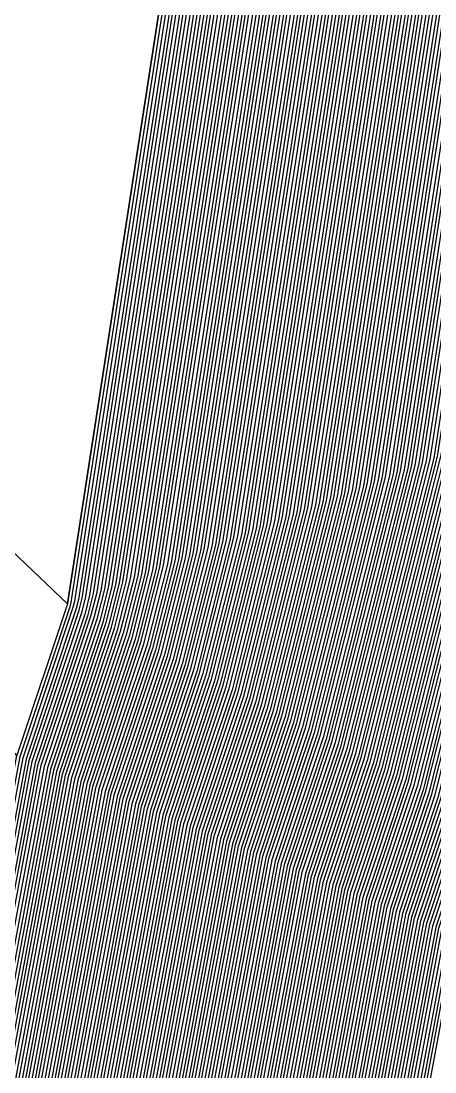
# Model space of a CAD drawing. Extents: x 7084 to 11035, y 13750 to 16729.
# Drawn here: x 7525.9 to 7625, y 15565.7 to 15817.4 of the extents above; entities that cross this region are included whole.
import ezdxf

# ---------------------------------------------------------------- set-up
doc = ezdxf.new("R2010")
doc.units = 0
doc.layers.add('Default', color=7, linetype='Continuous')

msp = doc.modelspace()

# ---------------------------------------------------------------- linework, layer by layer
at = {"layer": 'Default'}
for points in [[(7337.64, 15006.93), (7283.26, 15919.55), (7615.55, 16185.48), (7537.01, 15677.8), (7524.93, 15641.53), (7283.26, 15919.55), (7337.64, 15006.93), (7458.47, 15284.95), (7524.93, 15641.53), (7283.26, 15919.55), (7537.01, 15677.8), (7615.55, 16185.48), (7820.97, 16191.52), (7615.55, 16185.48), (8177.42, 16523.93), (8062.63, 16324.49), (7820.97, 16191.52), (8177.42, 16523.93), (8304.3, 16729.42), (10497.4, 16469.54)], [(7459.33, 15285.34), (7525.66, 15641.24), (7537.72, 15677.43), (7537.9, 15678.15), (7616.29, 16184.85), (7821.31, 16190.89), (7821.76, 16191.31), (8062.96, 16324.02), (8063.15, 16324.18), (8177.72, 16523.24), (8449.07, 16692.15)], [(7086.93, 14511.07), (7087.04, 14513.38), (7338.84, 15005.16), (7339.49, 15006.62), (7459.39, 15282.5), (7460.51, 15283.81), (7461.78, 15285.15), (7461.89, 15286.5), (7527.84, 15640.34), (7539.83, 15676.33), (7540.56, 15679.21), (7618.49, 16182.99), (7822.33, 16188.98), (7824.13, 16190.67), (8063.94, 16322.62), (8064.71, 16323.27), (8178.62, 16521.18), (8448.4, 16689.11)], [(7460.18, 15285.72), (7526.38, 15640.94), (7538.42, 15677.06), (7538.79, 15678.5), (7617.02, 16184.23), (7821.65, 16190.25), (7822.55, 16191.1), (8063.29, 16323.55), (8063.67, 16323.88), (8178.02, 16522.56), (8448.85, 16691.13)], [(8448.62, 16690.12), (8178.32, 16521.87), (8064.19, 16323.57), (8063.61, 16323.08), (7823.34, 16190.89), (7821.99, 16189.62), (7617.76, 16183.61), (7539.67, 15678.86), (7539.12, 15676.69), (7527.11, 15640.64), (7461.04, 15286.11)], [(8447.95, 16687.08), (8179.21, 16519.81), (8065.75, 16322.66), (8064.59, 16321.68), (7825.72, 16190.25), (7823.01, 16187.71), (7619.96, 16181.74), (7542.33, 15679.92), (7541.24, 15675.59), (7529.29, 15639.75), (7463.6, 15287.27)], [(7339.74, 15003.84), (7340.88, 15006.39), (7460.09, 15280.67), (7462.04, 15282.95), (7464.25, 15285.31), (7464.46, 15287.66), (7530.02, 15639.45), (7541.94, 15675.22), (7543.22, 15680.27), (7620.7, 16181.12), (7823.35, 16187.08), (7826.51, 16190.04), (8064.92, 16321.21), (8066.26, 16322.36), (8179.51, 16519.12), (8447.72, 16686.07)], [(7465.31, 15288.05), (7530.75, 15639.15), (7542.64, 15674.86), (7544.1, 15680.62), (7621.44, 16180.49), (7823.69, 16186.44), (7827.3, 16189.83), (8065.25, 16320.74), (8066.78, 16322.05), (8179.81, 16518.43), (8447.5, 16685.05)], [(8446.82, 16682.01), (8180.7, 16516.37), (8068.34, 16321.14), (8066.23, 16319.34), (7829.68, 16189.19), (7824.71, 16184.54), (7623.64, 16178.62), (7546.76, 15681.68), (7544.75, 15673.75), (7532.93, 15638.26), (7467.88, 15289.21), (7467.56, 15285.51), (7464.07, 15281.81), (7461.01, 15278.22), (7342.73, 15006.08), (7340.94, 15002.07), (7092.56, 14516.96), (7092.24, 14510.61), (7447.07, 14185.24), (7449.39, 14181.54), (7733.26, 14104.63), (7744.35, 14112.87)], [(8447.05, 16683.03), (8180.4, 16517.05), (8067.82, 16321.44), (8065.9, 16319.81), (7828.88, 16189.4), (7824.37, 16185.17), (7622.91, 16179.25), (7545.88, 15681.33), (7544.05, 15674.12), (7532.2, 15638.55), (7467.02, 15288.83)], [(8446.37, 16679.99), (8181.3, 16514.99), (8069.38, 16320.53), (8066.88, 16318.41), (7831.26, 16188.77), (7825.39, 16183.27), (7625.11, 16177.38), (7548.53, 15682.39), (7546.16, 15673.02), (7534.38, 15637.66), (7469.58, 15289.99), (7469.21, 15285.62), (7465.09, 15281.24), (7461.47, 15277), (7343.66, 15005.93), (7341.54, 15001.18), (7094.13, 14517.98), (7093.76, 14510.48), (7447.19, 14186.38), (7449.94, 14182.01), (7732.69, 14105.41)], [(8446.15, 16678.97), (8181.6, 16514.3), (8069.9, 16320.23), (8067.21, 16317.94), (7832.05, 16188.55), (7825.73, 16182.63), (7625.85, 16176.75), (7549.42, 15682.74), (7546.87, 15672.65), (7535.11, 15637.36), (7470.44, 15290.38)], [(7732.12, 14106.18), (7450.49, 14182.49), (7447.32, 14187.53), (7095.28, 14510.35), (7095.71, 14519), (7342.14, 15000.3), (7344.59, 15005.78), (7461.93, 15275.77), (7466.11, 15280.67), (7470.86, 15285.72), (7471.29, 15290.77), (7535.84, 15637.06), (7547.57, 15672.28), (7550.31, 15683.09), (7626.58, 16176.13), (7826.07, 16182), (7832.84, 16188.34), (8067.53, 16317.47), (8070.42, 16319.92), (8181.89, 16513.61), (8445.93, 16677.96)], [(7472.15, 15291.15), (7536.56, 15636.77), (7548.27, 15671.91), (7551.19, 15683.45), (7627.32, 16175.51), (7826.41, 16181.36), (7833.63, 16188.13), (8067.86, 16317), (8070.93, 16319.62), (8182.19, 16512.93), (8445.7, 16676.95)], [(7473, 15291.54), (7537.29, 15636.47), (7548.98, 15671.55), (7552.08, 15683.8), (7628.05, 16174.88), (7826.75, 16180.73), (7834.42, 16187.92), (8068.19, 16316.54), (8071.45, 16319.31), (8182.49, 16512.24), (8445.48, 16675.93)], [(8445.03, 16673.91), (8183.09, 16510.86), (8072.49, 16318.7), (8068.84, 16315.6), (7836.01, 16187.49), (7827.43, 16179.46), (7629.52, 16173.64), (7553.85, 15684.51), (7550.39, 15670.81), (7538.74, 15635.87), (7474.71, 15292.32)], [(8445.25, 16674.92), (8182.79, 16511.55), (8071.97, 16319.01), (8068.52, 16316.07), (7835.22, 16187.71), (7827.09, 16180.1), (7628.79, 16174.26), (7552.97, 15684.15)], [(8444.8, 16672.89), (8183.39, 16510.18), (8073.01, 16318.4), (8069.17, 16315.13), (7836.8, 16187.28), (7827.77, 16178.83), (7630.26, 16173.01), (7554.74, 15684.86), (7551.09, 15670.44), (7539.47, 15635.58), (7475.57, 15292.7)], [(8444.58, 16671.88), (8183.68, 16509.49), (8073.53, 16318.1), (8069.5, 16314.66), (7837.59, 16187.07), (7828.11, 16178.19), (7630.99, 16172.39), (7555.62, 15685.21), (7551.79, 15670.08), (7540.2, 15635.28), (7476.42, 15293.09)], [(7477.28, 15293.48), (7540.92, 15634.98), (7552.5, 15669.71), (7556.51, 15685.56), (7631.73, 16171.77), (7828.45, 16177.56), (7838.38, 16186.86), (8069.82, 16314.2), (8074.05, 16317.79), (8183.98, 16508.8), (8444.35, 16670.87)], [(8443.9, 16668.84), (8184.58, 16507.42), (8075.09, 16317.18), (8070.48, 16313.26), (7839.96, 16186.43), (7829.13, 16176.29), (7633.2, 16170.52), (7558.28, 15686.27), (7553.9, 15668.97), (7542.38, 15634.38), (7478.99, 15294.26)], [(7345.43, 14995.44), (7349.68, 15004.93), (7464.47, 15269.05), (7471.71, 15277.54), (7479.95, 15286.29), (7480.7, 15295.03), (7543.83, 15633.79), (7555.31, 15668.24), (7560.06, 15686.98), (7634.67, 16169.27), (7829.81, 16175.02), (7841.55, 16186.01), (8071.13, 16312.33), (8076.12, 16316.57), (8185.17, 16506.05), (8443.45, 16666.81)], [(7479.84, 15294.64), (7543.11, 15634.09), (7554.61, 15668.61), (7559.17, 15686.62), (7633.93, 16169.9), (7829.47, 16175.65), (7840.76, 16186.22), (8070.8, 16312.79), (8075.6, 16316.88), (8184.88, 16506.74), (8443.68, 16667.83)], [(8443.23, 16665.8), (8185.47, 16505.36), (8076.64, 16316.27), (8071.46, 16311.86), (7842.34, 16185.8), (7830.15, 16174.38), (7635.4, 16168.65), (7560.94, 15687.33), (7556.02, 15667.87), (7544.56, 15633.49), (7481.55, 15295.42), (7480.78, 15286.34), (7472.22, 15277.26)], [(8443, 16664.79), (8185.77, 16504.67), (8077.16, 16315.97), (8071.78, 16311.39), (7843.13, 16185.59), (7830.49, 16173.75), (7636.14, 16168.03), (7561.83, 15687.68), (7556.72, 15667.5), (7545.29, 15633.19), (7482.41, 15295.81), (7481.6, 15286.39)], [(8442.78, 16663.77), (8186.07, 16503.98), (8077.68, 16315.66), (8072.11, 16310.92), (7843.92, 16185.37), (7830.83, 16173.11), (7636.88, 16167.41), (7562.71, 15688.04), (7557.42, 15667.13), (7546.01, 15632.89), (7483.26, 15296.19)], [(8442.55, 16662.76), (8186.37, 16503.3), (8078.2, 16315.36), (8072.44, 16310.46), (7844.71, 16185.16), (7831.17, 16172.48), (7637.61, 16166.78), (7563.6, 15688.39), (7558.13, 15666.77), (7546.74, 15632.6), (7484.12, 15296.58), (7483.25, 15286.49), (7473.75, 15276.4), (7465.39, 15266.6), (7351.53, 15004.62), (7346.63, 14993.67), (7107.53, 14526.66), (7106.66, 14509.37), (7448.25, 14196.13), (7454.58, 14186.04), (7727.85, 14112.01)], [(7484.97, 15296.97), (7547.47, 15632.3), (7558.83, 15666.4), (7564.49, 15688.74), (7638.35, 16166.16), (7831.51, 16171.84), (7845.51, 16184.95), (8072.76, 16309.99), (8078.72, 16315.05), (8186.66, 16502.61), (8442.33, 16661.75)], [(7109.1, 14527.69), (7347.23, 14992.78), (7352.46, 15004.47), (7465.85, 15265.38), (7474.77, 15275.83), (7484.91, 15286.59), (7485.83, 15297.36), (7548.2, 15632), (7559.54, 15666.03), (7565.37, 15689.1), (7639.08, 16165.54), (7831.86, 16171.21), (7846.3, 16184.74), (8073.09, 16309.52), (8079.24, 16314.75), (8186.96, 16501.92), (8442.1, 16660.73)], [(7448.49, 14198.43), (7109.7, 14509.1), (7110.68, 14528.71), (7347.83, 14991.9), (7353.38, 15004.31), (7466.32, 15264.15), (7475.78, 15275.26), (7486.56, 15286.7), (7487.54, 15298.13), (7549.65, 15631.4), (7560.94, 15665.3), (7567.15, 15689.8), (7640.55, 16164.29), (7832.54, 16169.94), (7847.88, 16184.31), (8073.74, 16308.59), (8080.27, 16314.14), (8187.56, 16500.55), (8441.65, 16658.71)], [(8441.88, 16659.72), (8187.26, 16501.23), (8079.75, 16314.44), (8073.42, 16309.05), (7847.09, 16184.53), (7832.2, 16170.57), (7639.82, 16164.91), (7566.26, 15689.45)], [(7488.39, 15298.52), (7550.38, 15631.11), (7561.65, 15664.93), (7568.03, 15690.16), (7641.29, 16163.67), (7832.88, 16169.3), (7848.67, 16184.1), (8074.07, 16308.12), (8080.79, 16313.84), (8187.86, 16499.86), (8441.43, 16657.69)], [(8441.21, 16656.68), (8188.15, 16499.17), (8081.31, 16313.53), (8074.4, 16307.65), (7849.46, 16183.89), (7833.22, 16168.67), (7642.02, 16163.04), (7568.92, 15690.51), (7562.35, 15664.56), (7551.1, 15630.81), (7489.25, 15298.91)], [(8440.53, 16653.64), (8189.05, 16497.11), (8082.87, 16312.62), (8075.38, 16306.25), (7851.84, 16183.25), (7834.24, 16166.76), (7644.23, 16161.17), (7571.58, 15691.57), (7564.46, 15663.46), (7553.28, 15629.91), (7491.81, 15300.07), (7490.69, 15286.96), (7478.33, 15273.84)], [(7490.1, 15299.3), (7551.83, 15630.51), (7563.05, 15664.19), (7569.8, 15690.86), (7642.76, 16162.42), (7833.56, 16168.03), (7850.25, 16183.68), (8074.72, 16307.18), (8081.83, 16313.23), (8188.45, 16498.48), (8440.98, 16655.67)], [(7490.96, 15299.69), (7552.56, 15630.21), (7563.76, 15663.83), (7570.69, 15691.21), (7643.49, 16161.8), (7833.9, 16167.4), (7851.05, 16183.47), (8075.05, 16306.71), (8082.35, 16312.92), (8188.75, 16497.79), (8440.76, 16654.65)], [(7492.34, 15287.06), (7493.52, 15300.85), (7554.74, 15629.32), (7565.87, 15662.72), (7573.35, 15692.27), (7645.7, 16159.93), (7834.92, 16165.49), (7853.42, 16182.83), (8076.03, 16305.31), (8083.91, 16312.01), (8189.64, 16495.73), (8440.08, 16651.61)], [(8440.31, 16652.63), (8189.35, 16496.42), (8083.39, 16312.31), (8075.7, 16305.78), (7852.63, 16183.04), (7834.58, 16166.13), (7644.96, 16160.55), (7572.46, 15691.92), (7565.17, 15663.09), (7554.01, 15629.62), (7492.67, 15300.46)], [(8163.44, 14024.02), (8116.66, 14042.59), (7766.78, 14148.15), (7724.44, 14116.67), (7457.86, 14188.89), (7448.99, 14203.02), (7115.77, 14508.58), (7116.98, 14532.8), (7350.23, 14988.36), (7357.09, 15003.7), (7468.16, 15259.26), (7479.86, 15272.98), (7493.17, 15287.11), (7494.38, 15301.24), (7555.47, 15629.02), (7566.57, 15662.36), (7574.24, 15692.63), (7646.43, 16159.3), (7835.26, 16164.86), (7854.21, 16182.62), (8076.36, 16304.84), (8084.42, 16311.71), (8189.94, 16495.04), (8439.86, 16650.6)], [(7357.55, 15003.62), (7468.39, 15258.65), (7480.37, 15272.7), (7493.99, 15287.16), (7495.23, 15301.62), (7556.19, 15628.72), (7567.28, 15661.99), (7575.12, 15692.98), (7647.17, 16158.68), (7835.6, 16164.22), (7855, 16182.41), (8076.68, 16304.38), (8084.94, 16311.4), (8190.24, 16494.35), (8439.63, 16649.59)], [(8438.96, 16646.55), (8191.14, 16492.29), (8086.5, 16310.49), (8077.67, 16302.97), (7857.38, 16181.77), (7836.62, 16162.32), (7649.37, 16156.81), (7577.78, 15694.04), (7569.39, 15660.88), (7558.37, 15627.83), (7497.8, 15302.79)], [(7557.65, 15628.13), (7568.68, 15661.25), (7576.89, 15693.69), (7648.64, 16157.43), (7836.28, 16162.95), (7856.59, 16181.98), (8077.34, 16303.44), (8085.98, 16310.79), (8190.84, 16492.98), (8439.18, 16647.56)], [(8438.73, 16645.54), (8191.43, 16491.6), (8087.02, 16310.18), (8077.99, 16302.51), (7858.17, 16181.56), (7836.96, 16161.69), (7650.11, 16156.19), (7578.67, 15694.39), (7570.09, 15660.52), (7559.1, 15627.53), (7498.65, 15303.18), (7497.3, 15287.37), (7482.4, 15271.56), (7469.31, 15256.2), (7359.4, 15003.31), (7351.73, 14986.15), (7120.92, 14535.35), (7119.56, 14508.25), (7449.3, 14205.88)], [(8438.51, 16644.52), (8191.73, 16490.92), (8087.54, 16309.88), (8078.32, 16302.04), (7858.96, 16181.35), (7837.3, 16161.05), (7650.84, 16155.56), (7579.55, 15694.75), (7570.8, 15660.15), (7559.83, 15627.23), (7499.51, 15303.56)], [(7352.33, 14985.27), (7360.33, 15003.16), (7469.78, 15254.98), (7483.42, 15270.99), (7498.95, 15287.47), (7500.36, 15303.95), (7560.56, 15626.94), (7571.5, 15659.78), (7580.44, 15695.1), (7651.58, 16154.94), (7837.64, 16160.42), (7859.75, 16181.14), (8078.65, 16301.57), (8088.06, 16309.58), (8192.03, 16490.23), (8438.28, 16643.51)], [(8437.83, 16641.48), (8192.63, 16488.85), (8089.09, 16308.97), (8079.3, 16300.63), (7861.34, 16180.71), (7838.32, 16159.15), (7653.05, 16153.7), (7582.21, 15695.81), (7572.91, 15659.05), (7562.01, 15626.34), (7502.07, 15304.73), (7500.6, 15287.57), (7484.44, 15270.42)], [(8438.06, 16642.5), (8192.33, 16489.54), (8088.57, 16309.27), (8078.97, 16301.1), (7860.54, 16180.92), (7837.98, 16159.78), (7652.32, 16154.32), (7581.33, 15695.45), (7572.2, 15659.41), (7561.28, 15626.64), (7501.21, 15304.34)], [(8437.61, 16640.47), (8192.92, 16488.16), (8089.61, 16308.66), (8079.63, 16300.17), (7862.13, 16180.5), (7838.66, 16158.51), (7653.79, 16153.07), (7583.1, 15696.16), (7573.61, 15658.68), (7562.74, 15626.04), (7502.92, 15305.11)], [(7503.78, 15305.5), (7563.46, 15625.74), (7574.32, 15658.31), (7583.99, 15696.51), (7654.52, 16152.45), (7839, 16157.88), (7862.92, 16180.29), (8079.95, 16299.7), (8090.13, 16308.36), (8193.22, 16487.48), (8437.38, 16639.46)], [(8436.71, 16636.42), (8194.12, 16485.41), (8091.69, 16307.45), (8080.93, 16298.3), (7865.29, 16179.65), (7840.02, 16155.97), (7656.73, 16150.58), (7586.64, 15697.57), (7576.43, 15657.21), (7565.64, 15624.85), (7506.34, 15306.67), (7504.73, 15287.83)], [(7364.5, 15002.47), (7471.85, 15249.47), (7488, 15268.42), (7506.38, 15287.93), (7508.05, 15307.44), (7567.1, 15624.25), (7577.83, 15656.47), (7588.42, 15698.28), (7658.2, 16149.33), (7840.7, 16154.7), (7866.88, 16179.23), (8081.59, 16297.36), (8092.73, 16306.84), (8194.71, 16484.04), (8436.26, 16634.39)], [(8436.49, 16635.4), (8194.41, 16484.72), (8092.21, 16307.14), (8081.26, 16297.83), (7866.09, 16179.44), (7840.36, 16155.34), (7657.46, 16149.96), (7587.53, 15697.92), (7577.13, 15656.84), (7566.37, 15624.55), (7507.2, 15307.05)], [(7129.43, 14507.39), (7131.16, 14541.99), (7355.63, 14980.4), (7365.42, 15002.31), (7472.31, 15248.25), (7489.02, 15267.85), (7508.04, 15288.04), (7509.76, 15308.22), (7568.55, 15623.66), (7579.24, 15655.74), (7590.19, 15698.98), (7659.67, 16148.09), (7841.38, 16153.43), (7868.46, 16178.8), (8082.24, 16296.43), (8093.76, 16306.23), (8195.31, 16482.66), (8435.81, 16632.36)], [(8435.59, 16631.35), (8195.61, 16481.97), (8094.28, 16305.92), (8082.57, 16295.96), (7869.25, 16178.59), (7841.72, 16152.8), (7660.4, 16147.46), (7591.08, 15699.34), (7579.95, 15655.37), (7569.28, 15623.36), (7510.62, 15308.61), (7508.86, 15288.09), (7489.53, 15267.57), (7472.54, 15247.64), (7365.89, 15002.24), (7355.93, 14979.96), (7131.95, 14542.5), (7130.19, 14507.33), (7450.16, 14213.91), (7463.05, 14193.4), (7719.03, 14124.04)], [(8436.04, 16633.38), (8195.01, 16483.35), (8093.24, 16306.53), (8081.91, 16296.89), (7867.67, 16179.02), (7841.04, 16154.07), (7658.93, 16148.71), (7589.3, 15698.63), (7578.54, 15656.11), (7567.83, 15623.96), (7508.91, 15307.83)], [(7512.33, 15309.38), (7570.73, 15622.77), (7581.35, 15654.63), (7592.85, 15700.04), (7661.87, 16146.22), (7842.4, 16151.53), (7870.83, 16178.17), (8083.22, 16295.02), (8095.32, 16305.32), (8196.2, 16480.6), (8435.14, 16629.32)], [(8435.36, 16630.34), (8195.9, 16481.29), (8094.8, 16305.62), (8082.89, 16295.49), (7870.04, 16178.38), (7842.06, 16152.16), (7661.14, 16146.84), (7591.96, 15699.69)], [(8434.91, 16628.31), (8196.5, 16479.91), (8095.84, 16305.01), (8083.55, 16294.56), (7871.63, 16177.96), (7842.74, 16150.89), (7662.61, 16145.59), (7593.73, 15700.4), (7582.06, 15654.27), (7571.46, 15622.47), (7513.18, 15309.77)], [(7514.89, 15310.54), (7572.92, 15621.87), (7583.47, 15653.53), (7595.51, 15701.1), (7664.08, 16144.35), (7843.42, 16149.62), (7873.21, 16177.53), (8084.2, 16293.62), (8096.88, 16304.4), (8197.1, 16478.53), (8434.46, 16626.28)], [(8434.01, 16624.26), (8197.69, 16477.16), (8097.91, 16303.79), (8084.85, 16292.68), (7874.79, 16177.11), (7844.1, 16148.35), (7665.55, 16143.1), (7597.28, 15701.81), (7584.87, 15652.8), (7574.37, 15621.28), (7516.6, 15311.32), (7514.64, 15288.45), (7493.1, 15265.58), (7474.16, 15243.36), (7369.13, 15001.7), (7358.03, 14976.86), (7137.46, 14546.08), (7135.5, 14506.87), (7450.6, 14217.93), (7464.96, 14195.06), (7717.04, 14126.76), (7785.6, 14177.73)], [(8434.24, 16625.27), (8197.39, 16477.85), (8097.39, 16304.1), (8084.53, 16293.15), (7874, 16177.32), (7843.76, 16148.99), (7664.81, 16143.72), (7596.39, 15701.46), (7584.17, 15653.16), (7573.64, 15621.57), (7515.75, 15310.93)], [(8433.34, 16621.22), (8198.59, 16475.1), (8099.47, 16302.88), (8085.83, 16291.28), (7877.17, 16176.47), (7845.12, 16146.45), (7667.76, 16141.23), (7599.94, 15702.87), (7586.98, 15651.69), (7576.55, 15620.38)], [(7518.77, 15288.71), (7520.88, 15313.26), (7578, 15619.79), (7588.39, 15650.96), (7601.71, 15703.57), (7669.23, 16139.98), (7845.8, 16145.18), (7878.75, 16176.05), (8086.49, 16290.35), (8100.51, 16302.27), (8199.18, 16473.72), (8432.89, 16619.19)], [(7520.02, 15312.87), (7577.28, 15620.08), (7587.69, 15651.33), (7600.82, 15703.22), (7668.49, 16140.61), (7845.46, 16145.81), (7877.96, 16176.26), (8086.16, 16290.81), (8099.99, 16302.58), (8198.89, 16474.41), (8433.11, 16620.2)], [(8432.66, 16618.18), (8199.48, 16473.03), (8101.03, 16301.97), (8086.81, 16289.88), (7879.54, 16175.84), (7846.14, 16144.55), (7669.96, 16139.36), (7602.6, 15703.93), (7589.1, 15650.59), (7578.73, 15619.49), (7521.73, 15313.65), (7519.6, 15288.76), (7496.15, 15263.87), (7475.54, 15239.69), (7371.91, 15001.23), (7359.83, 14974.21), (7142.19, 14549.14), (7140.06, 14506.47), (7450.97, 14221.37), (7466.6, 14196.48), (7715.33, 14129.09), (7789.94, 14184.56)], [(8201.04, 14055.19), (8116.38, 14088.79), (7791.39, 14186.84), (7714.76, 14129.87), (7467.15, 14196.95), (7451.09, 14222.52), (7141.58, 14506.34), (7143.76, 14550.17), (7360.43, 14973.33), (7372.83, 15001.08), (7476.01, 15238.46), (7497.17, 15263.3), (7521.25, 15288.86), (7523.44, 15314.42), (7580.19, 15618.89), (7590.5, 15649.86), (7604.37, 15704.63), (7671.43, 16138.12), (7846.82, 16143.28), (7881.12, 16175.41), (8087.47, 16288.94), (8102.06, 16301.36), (8200.08, 16471.66), (8432.22, 16616.15)], [(7522.59, 15314.04), (7579.46, 15619.19), (7589.8, 15650.22), (7603.48, 15704.28), (7670.7, 16138.74), (7846.48, 16143.91), (7880.33, 16175.62), (8087.14, 16289.41), (8101.55, 16301.66), (8199.78, 16472.34), (8432.44, 16617.16)], [(7373.76, 15000.93), (7476.47, 15237.24), (7498.19, 15262.73), (7522.9, 15288.96), (7525.15, 15315.2), (7581.64, 15618.3), (7591.91, 15649.12), (7606.14, 15705.34), (7672.9, 16136.87), (7847.5, 16142.01), (7882.71, 16174.99), (8088.12, 16288.01), (8103.1, 16300.75), (8200.67, 16470.28), (8431.77, 16614.12)], [(7524.3, 15314.81), (7580.91, 15618.59), (7591.21, 15649.49), (7605.26, 15704.99), (7672.17, 16137.49), (7847.16, 16142.64), (7881.92, 16175.2), (8087.8, 16288.48), (8102.58, 16301.06), (8200.38, 16470.97), (8431.99, 16615.14)], [(8206.56, 14059.77), (8116.34, 14095.58), (7795.01, 14192.53), (7713.34, 14131.81), (7468.51, 14198.14), (7451.4, 14225.38), (7145.37, 14506.01), (7147.7, 14552.72), (7361.93, 14971.12), (7375.15, 15000.7), (7477.16, 15235.41), (7499.71, 15261.87), (7525.38, 15289.12), (7527.72, 15316.36), (7583.82, 15617.4), (7594.02, 15648.02), (7608.8, 15706.4), (7675.11, 16135), (7848.52, 16140.1), (7885.08, 16174.35), (8089.1, 16286.6), (8104.66, 16299.84), (8201.57, 16468.22), (8431.09, 16611.08)], [(7146.13, 14551.7), (7361.33, 14972), (7374.22, 15000.85), (7476.7, 15236.63), (7498.7, 15262.44), (7523.73, 15289.01), (7526.01, 15315.59), (7582.37, 15618), (7592.61, 15648.75), (7607.03, 15705.69), (7673.64, 16136.25), (7847.84, 16141.37), (7883.5, 16174.78), (8088.45, 16287.54), (8103.62, 16300.45), (8200.97, 16469.59), (8431.54, 16613.11)], [(8431.32, 16612.1), (8201.27, 16468.9), (8104.14, 16300.14), (8088.78, 16287.07), (7884.29, 16174.56), (7848.18, 16140.74), (7674.37, 16135.62), (7607.91, 15706.05), (7593.32, 15648.38), (7583.09, 15617.7), (7526.86, 15315.97)], [(7527.03, 15289.22), (7529.43, 15317.14), (7585.28, 15616.81), (7595.43, 15647.28), (7610.57, 15707.11), (7676.58, 16133.75), (7849.21, 16138.83), (7886.66, 16173.93), (8089.76, 16285.67), (8105.7, 16299.23), (8202.16, 16466.84), (8430.64, 16609.06)], [(8430.87, 16610.07), (8201.87, 16467.53), (8105.18, 16299.53), (8089.43, 16286.14), (7885.87, 16174.14), (7848.87, 16139.47), (7675.84, 16134.38), (7609.69, 15706.75), (7594.73, 15647.65), (7584.55, 15617.1), (7528.57, 15316.75)], [(8430.42, 16608.04), (8202.46, 16466.15), (8106.21, 16298.93), (8090.08, 16285.2), (7887.46, 16173.72), (7849.55, 16138.2), (7677.31, 16133.13), (7611.46, 15707.46), (7596.13, 15646.91), (7586, 15616.51), (7530.28, 15317.53), (7527.86, 15289.27), (7501.24, 15261.02), (7477.85, 15233.57), (7376.54, 15000.47), (7362.83, 14969.79), (7150.07, 14554.25), (7147.65, 14505.82), (7451.59, 14227.1), (7469.33, 14198.85), (7712.48, 14132.97)], [(8212.09, 14064.36), (8116.3, 14102.37), (7798.63, 14198.21), (7711.92, 14133.75), (7469.88, 14199.32), (7451.71, 14228.25), (7149.17, 14505.69), (7151.64, 14555.27), (7363.42, 14968.91), (7377.46, 15000.31), (7478.31, 15232.35), (7502.26, 15260.45), (7529.51, 15289.37), (7531.99, 15318.3), (7587.46, 15615.91), (7597.54, 15646.18), (7613.23, 15708.16), (7678.78, 16131.88), (7850.23, 16136.93), (7889.04, 16173.29), (8090.74, 16284.27), (8107.25, 16298.32), (8203.06, 16464.78), (8429.97, 16606.02)], [(8430.19, 16607.03), (8202.76, 16465.47), (8106.73, 16298.62), (8090.41, 16284.73), (7888.25, 16173.5), (7849.89, 16137.56), (7678.05, 16132.51), (7612.35, 15707.81), (7596.84, 15646.55), (7586.73, 15616.21), (7531.14, 15317.91)], [(8429.52, 16603.99), (8203.65, 16463.4), (8108.29, 16297.71), (8091.39, 16283.33), (7890.62, 16172.87), (7850.91, 16135.66), (7680.25, 16130.64), (7615, 15708.87), (7598.95, 15645.44), (7588.91, 15615.32), (7533.7, 15319.08), (7531.16, 15289.48), (7503.28, 15259.88), (7478.77, 15231.12), (7378.39, 15000.16), (7364.02, 14968.02), (7153.22, 14556.3), (7150.68, 14505.55), (7451.83, 14229.4), (7470.43, 14199.8), (7711.35, 14134.53), (7800.07, 14200.49)], [(8429.74, 16605), (8203.36, 16464.09), (8107.77, 16298.01), (8091.06, 16283.8), (7889.83, 16173.08), (7850.57, 16136.29), (7679.52, 16131.26), (7614.12, 15708.52), (7598.25, 15645.81), (7588.18, 15615.62), (7532.84, 15318.69)], [(8216.52, 14068.02), (8116.27, 14107.81), (7801.52, 14202.77), (7710.78, 14135.3), (7470.97, 14200.27), (7451.96, 14230.55), (7152.2, 14505.42), (7154.79, 14557.32), (7364.62, 14967.14), (7379.32, 15000), (7479.24, 15229.9), (7504.3, 15259.31), (7532.82, 15289.58), (7535.41, 15319.85), (7590.37, 15614.72), (7600.36, 15644.71), (7616.78, 15709.58), (7681.72, 16129.39), (7851.59, 16134.39), (7892.21, 16172.44), (8092.04, 16282.4), (8109.33, 16297.1), (8204.25, 16462.03), (8429.07, 16601.96)], [(8428.84, 16600.95), (8204.55, 16461.34), (8109.85, 16296.8), (8092.37, 16281.93), (7893, 16172.23), (7851.93, 16133.75), (7682.46, 16128.77), (7617.66, 15709.93), (7601.06, 15644.34), (7591.09, 15614.42), (7536.26, 15320.24), (7533.64, 15289.63), (7504.81, 15259.02)], [(8429.29, 16602.98), (8203.95, 16462.71), (8108.81, 16297.4), (8091.72, 16282.86), (7891.41, 16172.66), (7851.25, 16135.02), (7680.99, 16130.01), (7615.89, 15709.22)], [(7537.97, 15321.02), (7592.55, 15613.83), (7602.47, 15643.61), (7619.44, 15710.64), (7683.93, 16127.52), (7852.61, 16132.48), (7894.58, 16171.81), (8093.02, 16280.99), (8110.88, 16296.19), (8205.15, 16459.96), (8428.39, 16598.92)], [(8428.62, 16599.94), (8204.85, 16460.65), (8110.37, 16296.49), (8092.7, 16281.46), (7893.79, 16172.02), (7852.27, 16133.12), (7683.19, 16128.14), (7618.55, 15710.28)], [(7538.83, 15321.4), (7593.27, 15613.53), (7603.17, 15643.24), (7620.32, 15710.99), (7684.67, 16126.9), (7852.95, 16131.85), (7895.37, 16171.6), (8093.35, 16280.53), (8111.4, 16295.88), (8205.44, 16459.27), (8428.17, 16597.91)], [(8427.94, 16596.9), (8205.74, 16458.59), (8111.92, 16295.58), (8093.68, 16280.06), (7896.16, 16171.38), (7853.29, 16131.21), (7685.4, 16126.27), (7621.21, 15711.34), (7603.88, 15642.87), (7594, 15613.23), (7539.68, 15321.79)], [(7540.54, 15322.18), (7594.73, 15612.93), (7604.58, 15642.5), (7622.09, 15711.7), (7686.14, 16125.65), (7853.63, 16130.58), (7896.95, 16171.17), (8094, 16279.59), (8112.44, 16295.27), (8206.04, 16457.9), (8427.72, 16595.88)], [(7542.25, 15322.96), (7596.18, 15612.34), (7605.99, 15641.77), (7623.87, 15712.4), (7687.61, 16124.4), (7854.31, 16129.31), (7898.54, 16170.75), (8094.66, 16278.65), (8113.48, 16294.66), (8206.64, 16456.52), (8427.27, 16593.86)], [(7595.45, 15612.64), (7605.28, 15642.13), (7622.98, 15712.05), (7686.87, 16125.03), (7853.97, 16129.94), (7897.75, 16170.96), (8094.33, 16279.12), (8112.96, 16294.97), (8206.34, 16457.21), (8427.5, 16594.87)], [(8427.05, 16592.84), (8206.93, 16455.84), (8114, 16294.36), (8094.98, 16278.19), (7899.33, 16170.54), (7854.65, 16128.67), (7688.34, 16123.78), (7624.75, 15712.75), (7606.69, 15641.4), (7596.91, 15612.04), (7543.1, 15323.34)], [(7543.96, 15323.73), (7597.64, 15611.74), (7607.4, 15641.03), (7625.64, 15713.11), (7689.08, 16123.16), (7854.99, 16128.04), (7900.12, 16170.32), (8095.31, 16277.72), (8114.52, 16294.06), (8207.23, 16455.15), (8426.82, 16591.83)], [(7598.36, 15611.44), (7608.1, 15640.66), (7626.53, 15713.46), (7689.81, 16122.54), (7855.33, 16127.41), (7900.91, 16170.11), (8095.64, 16277.25), (8115.03, 16293.75), (8207.53, 16454.46), (8426.6, 16590.82)], [(8426.37, 16589.8), (8207.83, 16453.77), (8115.55, 16293.45), (8095.96, 16276.78), (7901.7, 16169.9), (7855.67, 16126.77), (7690.55, 16121.91), (7627.41, 15713.81), (7608.8, 15640.3), (7599.09, 15611.15), (7545.67, 15324.51), (7542.73, 15290.2)], [(7546.52, 15324.89), (7599.82, 15610.85), (7609.51, 15639.93), (7628.3, 15714.17), (7691.28, 16121.29), (7856.01, 16126.14), (7902.5, 16169.69), (8096.29, 16276.32), (8116.07, 16293.14), (8208.13, 16453.08), (8426.15, 16588.79)], [(8425.92, 16587.78), (8208.42, 16452.4), (8116.59, 16292.84), (8096.62, 16275.85), (7903.29, 16169.48), (7856.35, 16125.5), (7692.02, 16120.67), (7629.18, 15714.52), (7610.21, 15639.56), (7600.54, 15610.55), (7547.38, 15325.28), (7544.38, 15290.3), (7511.43, 15255.32), (7482.46, 15221.34), (7385.8, 14998.93), (7368.82, 14960.95), (7165.82, 14564.47), (7162.83, 14504.5), (7452.83, 14238.58), (7474.8, 14203.59), (7706.79, 14140.74)], [(8425.7, 16586.76), (8208.72, 16451.71), (8117.11, 16292.53), (8096.95, 16275.38), (7904.08, 16169.27), (7856.69, 16124.87), (7692.75, 16120.04), (7630.07, 15714.87), (7610.91, 15639.19), (7601.27, 15610.25), (7548.23, 15325.67)], [(8425.47, 16585.75), (8209.02, 16451.02), (8117.63, 16292.23), (8097.27, 16274.91), (7904.87, 16169.05), (7857.03, 16124.23), (7693.49, 16119.42), (7630.96, 15715.23), (7611.62, 15638.83), (7602, 15609.95), (7549.09, 15326.06)], [(8425.25, 16584.74), (8209.32, 16450.33), (8118.15, 16291.93), (8097.6, 16274.45), (7905.66, 16168.84), (7857.37, 16123.6), (7694.22, 16118.8), (7631.84, 15715.58), (7612.32, 15638.46), (7602.73, 15609.66), (7549.94, 15326.45), (7546.86, 15290.46), (7512.95, 15254.47), (7483.16, 15219.5), (7387.19, 14998.69), (7369.72, 14959.62), (7168.19, 14566), (7165.1, 14504.31), (7453.01, 14240.3)], [(7550.8, 15326.83), (7603.45, 15609.36), (7613.03, 15638.09), (7632.73, 15715.93), (7694.96, 16118.17), (7857.71, 16122.96), (7906.45, 16168.63), (8097.93, 16273.98), (8118.67, 16291.62), (8209.62, 16449.64), (8425.02, 16583.72)], [(7551.65, 15327.22), (7604.18, 15609.06), (7613.73, 15637.72), (7633.62, 15716.29), (7695.69, 16117.55), (7858.05, 16122.33), (7907.24, 16168.42), (8098.25, 16273.51), (8119.19, 16291.32), (8209.91, 16448.96), (8424.8, 16582.71)], [(7552.51, 15327.61), (7604.91, 15608.76), (7614.43, 15637.36), (7634.5, 15716.64), (7696.43, 16116.93), (7858.39, 16121.69), (7908.04, 16168.21), (8098.58, 16273.04), (8119.7, 16291.01), (8210.21, 16448.27), (8424.57, 16581.7)], [(8424.35, 16580.68), (8210.51, 16447.58), (8120.22, 16290.71), (8098.91, 16272.57), (7908.83, 16167.99), (7858.73, 16121.06), (7697.16, 16116.3), (7635.39, 15716.99), (7615.14, 15636.99), (7605.63, 15608.47), (7553.36, 15328)], [(7371.52, 14956.97), (7389.97, 14998.23), (7484.54, 15215.83), (7516.01, 15252.76), (7551.82, 15290.76), (7555.07, 15328.77), (7607.09, 15607.87), (7616.54, 15636.25), (7637.16, 15717.7), (7698.63, 16115.06), (7859.41, 16119.79), (7910.41, 16167.57), (8099.56, 16271.64), (8121.26, 16290.1), (8211.11, 16446.21), (8423.9, 16578.66)], [(8424.12, 16579.67), (8210.81, 16446.89), (8120.74, 16290.4), (8099.23, 16272.11), (7909.62, 16167.78), (7859.07, 16120.42), (7697.9, 16115.68), (7636.28, 15717.35), (7615.84, 15636.62), (7606.36, 15608.17), (7554.22, 15328.38), (7550.99, 15290.71), (7515.5, 15253.04)], [(7555.93, 15329.16), (7607.81, 15607.57), (7617.25, 15635.88), (7638.05, 15718.05), (7699.37, 16114.43), (7859.75, 16119.15), (7911.2, 16167.36), (8099.89, 16271.17), (8121.78, 16289.8), (8211.4, 16445.52), (8423.67, 16577.65)], [(7557.64, 15329.94), (7609.27, 15606.98), (7618.66, 15635.15), (7639.82, 15718.76), (7700.84, 16113.19), (7860.43, 16117.88), (7912.78, 16166.93), (8100.54, 16270.24), (8122.82, 16289.19), (8212, 16444.14), (8423.23, 16575.62)], [(8247.47, 14093.69), (8116.03, 14145.85), (7821.78, 14234.63), (7702.81, 14146.17), (7478.62, 14206.91), (7453.69, 14246.6), (7173.45, 14503.58), (7176.85, 14571.62), (7373.02, 14954.76), (7392.28, 14997.85), (7485.69, 15212.78), (7518.55, 15251.33), (7555.95, 15291.02), (7559.35, 15330.71), (7610.72, 15606.38), (7620.06, 15634.41), (7641.59, 15719.46), (7702.31, 16111.94), (7861.11, 16116.61), (7914.37, 16166.51), (8101.19, 16269.3), (8123.86, 16288.58), (8212.6, 16442.77), (8422.78, 16573.59)], [(7558.49, 15330.32), (7610, 15606.68), (7619.36, 15634.78), (7640.71, 15719.11), (7701.58, 16112.56), (7860.77, 16117.25), (7913.58, 16166.72), (8100.87, 16269.77), (8123.34, 16288.88), (8212.3, 16443.45), (8423, 16574.61)], [(8422.33, 16571.57), (8213.19, 16441.39), (8124.89, 16287.97), (8101.85, 16268.37), (7915.95, 16166.09), (7861.79, 16115.34), (7703.78, 16110.69), (7643.37, 15720.17), (7621.47, 15633.68), (7612.18, 15605.78), (7561.06, 15331.49)], [(8422.1, 16570.55), (8213.49, 16440.7), (8125.41, 16287.67), (8102.17, 16267.9), (7916.74, 16165.87), (7862.13, 16114.71), (7704.52, 16110.07), (7644.25, 15720.52), (7622.18, 15633.31), (7612.9, 15605.49), (7561.91, 15331.88)], [(7562.77, 15332.26), (7613.63, 15605.19), (7622.88, 15632.94), (7645.14, 15720.88), (7705.25, 16109.45), (7862.47, 16114.07), (7917.53, 16165.66), (8102.5, 16267.43), (8125.93, 16287.36), (8213.79, 16440.01), (8421.88, 16569.54)], [(8421.65, 16568.53), (8214.09, 16439.33), (8126.45, 16287.06), (8102.83, 16266.96), (7918.33, 16165.45), (7862.81, 16113.44), (7705.99, 16108.83), (7646.02, 15721.23), (7623.58, 15632.58), (7614.36, 15604.89), (7563.62, 15332.65)], [(7178.01, 14503.19), (7181.58, 14574.69), (7374.82, 14952.1), (7395.06, 14997.39), (7487.08, 15209.11), (7521.61, 15249.62), (7560.9, 15291.33), (7564.47, 15333.04), (7615.09, 15604.59), (7624.29, 15632.21), (7646.91, 15721.58), (7706.72, 16108.2), (7863.15, 16112.8), (7919.12, 16165.24), (8103.15, 16266.49), (8126.97, 16286.75), (8214.39, 16438.64), (8421.43, 16567.51)], [(8420.98, 16565.49), (8214.98, 16437.26), (8128.01, 16286.14), (8103.81, 16265.56), (7920.7, 16164.81), (7863.83, 16111.53), (7708.19, 16106.96), (7648.68, 15722.29), (7625.69, 15631.47), (7616.54, 15604), (7566.18, 15333.81), (7562.55, 15291.43), (7522.63, 15249.05), (7487.54, 15207.88), (7395.99, 14997.23), (7375.42, 14951.22), (7183.16, 14575.71), (7179.53, 14503.06), (7454.19, 14251.19), (7480.8, 14208.81), (7700.53, 14149.28)], [(8420.53, 16563.46), (8215.58, 16435.89), (8129.04, 16285.54), (8104.46, 16264.62), (7922.28, 16164.39), (7864.51, 16110.27), (7709.66, 16105.71), (7650.46, 15723), (7627.1, 15630.74), (7617.99, 15603.4), (7567.89, 15334.59)], [(7184.84, 14502.6), (7188.67, 14579.29), (7377.52, 14948.12), (7399.23, 14996.69), (7489.16, 15203.6), (7526.19, 15247.06), (7568.34, 15291.79), (7572.17, 15336.53), (7621.63, 15601.91), (7630.62, 15628.9), (7654.89, 15724.76), (7713.34, 16102.59), (7866.22, 16107.09), (7926.24, 16163.33), (8106.09, 16262.29), (8131.64, 16284.01), (8217.07, 16432.45), (8419.4, 16558.39)], [(7570.46, 15335.75), (7620.17, 15602.51), (7629.21, 15629.63), (7653.11, 15724.05), (7711.87, 16103.84), (7865.54, 16108.36), (7924.66, 16163.75), (8105.44, 16263.22), (8130.6, 16284.62), (8216.47, 16433.82), (8419.85, 16560.42)], [(7571.31, 15336.14), (7620.9, 15602.21), (7629.92, 15629.27), (7654, 15724.41), (7712.6, 16103.22), (7865.88, 16107.73), (7925.45, 16163.54), (8105.77, 16262.75), (8131.12, 16284.32), (8216.77, 16433.14), (8419.63, 16559.41)], [(7573.02, 15336.92), (7622.36, 15601.61), (7631.33, 15628.53), (7655.77, 15725.11), (7714.07, 16101.97), (7866.56, 16106.46), (7927.03, 16163.12), (8106.42, 16261.82), (8132.16, 16283.71), (8217.37, 16431.76), (8419.18, 16557.38)], [(7573.88, 15337.3), (7623.08, 15601.32), (7632.03, 15628.16), (7656.66, 15725.47), (7714.81, 16101.35), (7866.9, 16105.82), (7927.82, 16162.91), (8106.75, 16261.35), (8132.68, 16283.41), (8217.66, 16431.07), (8418.95, 16556.37)], [(7571.64, 15292), (7575.59, 15338.08), (7624.54, 15600.72), (7633.44, 15627.43), (7658.43, 15726.17), (7716.28, 16100.1), (7867.58, 16104.55), (7929.41, 16162.48), (8107.4, 16260.42), (8133.71, 16282.8), (8218.26, 16429.7), (8418.51, 16554.34)], [(7574.73, 15337.69), (7623.81, 15601.02), (7632.73, 15627.8), (7657.55, 15725.82), (7715.55, 16100.72), (7867.24, 16105.19), (7928.62, 16162.69), (8107.08, 16260.88), (8133.19, 16283.1), (8217.96, 16430.39), (8418.73, 16555.35)], [(8418.28, 16553.33), (8218.56, 16429.01), (8134.23, 16282.49), (8107.73, 16259.95), (7930.2, 16162.27), (7867.92, 16103.92), (7717.02, 16099.48), (7659.32, 15726.53), (7634.14, 15627.06), (7625.26, 15600.42), (7576.44, 15338.47)], [(7577.3, 15338.86), (7625.99, 15600.12), (7634.84, 15626.69), (7660.2, 15726.88), (7717.75, 16098.85), (7868.26, 16103.28), (7930.99, 16162.06), (8108.06, 16259.48), (8134.75, 16282.19), (8218.86, 16428.32), (8418.06, 16552.31)], [(7579.01, 15339.63), (7627.45, 15599.53), (7636.25, 15625.96), (7661.98, 15727.59), (7719.22, 16097.61), (7868.94, 16102.01), (7932.57, 16161.63), (8108.71, 16258.54), (8135.79, 16281.58), (8219.45, 16426.95), (8417.61, 16550.29)], [(8417.38, 16549.27), (8219.75, 16426.26), (8136.31, 16281.28), (8109.04, 16258.08), (7933.36, 16161.42), (7869.28, 16101.38), (7719.96, 16096.98), (7662.86, 15727.94), (7636.96, 15625.59), (7628.17, 15599.23), (7579.86, 15340.02)], [(8417.16, 16548.26), (8220.05, 16425.57), (8136.83, 16280.97), (8109.36, 16257.61), (7934.16, 16161.21), (7869.62, 16100.74), (7720.69, 16096.36), (7663.75, 15728.29), (7637.66, 15625.22), (7628.9, 15598.93), (7580.72, 15340.41)], [(7381.12, 14942.82), (7404.79, 14995.77), (7491.92, 15196.26), (7532.3, 15243.64), (7578.25, 15292.41), (7582.43, 15341.18), (7630.35, 15598.34), (7639.07, 15624.49), (7665.52, 15729), (7722.16, 16095.11), (7870.3, 16099.47), (7935.74, 16160.79), (8110.02, 16256.67), (8137.86, 16280.36), (8220.65, 16424.19), (8416.71, 16546.23)], [(7581.57, 15340.8), (7629.63, 15598.63), (7638.36, 15624.86), (7664.64, 15728.65), (7721.43, 16095.74), (7869.96, 16100.11), (7934.95, 16161), (8109.69, 16257.14), (8137.34, 16280.67), (8220.35, 16424.88), (8416.93, 16547.25)], [(8184.28, 16508.11), (8074.57, 16317.49), (8070.15, 16313.73), (7839.17, 16186.65), (7828.79, 16176.92), (7632.46, 16171.14), (7557.4, 15685.92), (7553.2, 15669.34), (7541.65, 15634.68), (7478.13, 15293.87)], [(8197.99, 16476.47), (8098.43, 16303.49), (8085.18, 16292.22), (7875.58, 16176.9), (7844.44, 16147.72), (7666.28, 16142.48), (7598.17, 15702.16), (7585.58, 15652.43), (7575.1, 15620.98), (7517.46, 15311.71)], [(7578.15, 15339.24), (7626.72, 15599.83), (7635.55, 15626.33), (7661.09, 15727.23), (7718.49, 16098.23), (7868.6, 16102.65), (7931.78, 16161.85), (8108.38, 16259.01), (8135.27, 16281.88), (8219.15, 16427.63)], [(8885.57, 13924.41), (8266.02, 14020.82), (8255.21, 14100.1), (8115.98, 14155.36), (7826.85, 14242.59), (7700.82, 14148.89), (7480.53, 14208.57), (7454.12, 14250.62), (7178.77, 14503.12), (7182.37, 14575.2), (7375.12, 14951.66), (7395.52, 14997.31), (7487.31, 15208.49), (7522.12, 15249.34), (7561.73, 15291.38), (7565.33, 15333.43), (7615.81, 15604.29), (7624.99, 15631.84), (7647.8, 15721.94), (7707.46, 16107.58), (7863.49, 16112.17), (7919.91, 16165.03), (8103.48, 16266.03)], [(8930.74, 13861.24), (8122.97, 13986.94), (8122.54, 13990.11), (8116.97, 13992.32), (7740, 14106.05), (7734.96, 14102.3), (7447.75, 14180.11), (7446.7, 14181.8), (7087.69, 14511.01), (7087.83, 14513.89), (7339.14, 15004.72), (7339.95, 15006.55), (7459.63, 15281.89), (7461.02, 15283.52), (7462.6, 15285.21), (7462.75, 15286.89), (7528.56, 15640.04), (7540.53, 15675.96), (7541.44, 15679.56), (7619.23, 16182.36), (7822.67, 16188.35), (7824.93, 16190.46)], [(7825.05, 16183.9), (7624.38, 16178), (7547.65, 15682.03), (7545.46, 15673.38), (7533.65, 15637.96), (7468.73, 15289.6), (7468.38, 15285.57), (7464.58, 15281.53), (7461.24, 15277.61), (7343.2, 15006.01), (7341.24, 15001.63), (7093.35, 14517.47), (7093, 14510.55), (7447.13, 14185.81), (7449.67, 14181.77), (7732.97, 14105.02), (7745.07, 14114.01), (8116.91, 14001.83), (8130.28, 13996.52), (8131.31, 13988.91), (8928.11, 13864.92)], [(7622.17, 16179.87), (7544.99, 15680.97), (7543.35, 15674.49), (7531.47, 15638.85), (7466.17, 15288.44), (7465.91, 15285.41), (7463.05, 15282.38), (7460.55, 15279.44), (7341.81, 15006.24), (7340.34, 15002.95), (7090.98, 14515.94), (7090.72, 14510.75), (7446.95, 14184.09), (7448.85, 14181.06), (7733.83, 14103.85), (7742.9, 14110.6), (8116.93, 13997.75), (8126.96, 13993.77), (8127.74, 13988.07), (8929.24, 13863.34)], [(8908.16, 13892.82), (8194.49, 14003.88), (8188.87, 14045.11), (8116.47, 14073.84), (7783.43, 14174.32), (7717.89, 14125.6), (7464.14, 14194.34), (7450.41, 14216.21), (7133.23, 14507.07), (7135.1, 14544.55), (7357.13, 14978.19), (7367.74, 15001.93), (7473.47, 15245.19), (7491.57, 15266.43), (7512.17, 15288.29), (7514.04, 15310.16), (7572.19, 15622.17), (7582.76, 15653.9), (7594.62, 15700.75), (7663.34, 16144.97), (7843.08, 16150.26), (7872.42, 16177.74)], [(8906.28, 13895.46), (8200.45, 14005.29), (8194.4, 14049.69), (8116.43, 14080.63), (7787.05, 14180.01), (7716.47, 14127.54), (7465.51, 14195.53), (7450.72, 14219.07), (7137.02, 14506.74), (7139.04, 14547.1), (7358.63, 14975.98), (7370.05, 15001.54), (7474.62, 15242.13), (7494.11, 15265.01), (7516.3, 15288.55), (7518.31, 15312.1), (7575.82, 15620.68), (7586.28, 15652.06), (7599.05, 15702.51), (7667.02, 16141.85), (7844.78, 16147.08), (7876.37, 16176.68)], [(7647.9, 16158.06), (7576.01, 15693.33), (7567.98, 15661.62), (7556.92, 15628.43), (7496.09, 15302.01), (7494.82, 15287.21), (7480.88, 15272.41), (7468.62, 15258.04), (7358.01, 15003.54), (7350.83, 14987.48), (7118.56, 14533.82), (7117.29, 14508.45), (7449.11, 14204.16), (7458.41, 14189.36), (7723.87, 14117.44), (7768.23, 14150.42), (8116.64, 14045.31), (8165.66, 14025.86), (8169.46, 13997.95), (8916.06, 13881.77)], [(8912.3, 13887.03), (8181.38, 14000.77), (8176.71, 14035.02), (8116.56, 14058.89), (7775.47, 14161.8), (7721.02, 14121.32), (7461.14, 14191.74), (7449.73, 14209.9), (7124.88, 14507.79), (7126.43, 14538.93), (7353.83, 14983.05), (7362.65, 15002.77), (7470.93, 15251.92), (7485.97, 15269.56), (7503.08, 15287.73), (7504.63, 15305.89), (7564.19, 15625.45), (7575.02, 15657.94), (7584.87, 15696.86), (7655.26, 16151.83), (7839.34, 16157.24)], [(8911.92, 13887.56), (8182.57, 14001.05), (8177.82, 14035.94), (8116.55, 14060.25), (7776.19, 14162.94), (7720.74, 14121.71), (7461.41, 14191.97), (7449.79, 14210.47), (7125.64, 14507.72), (7127.22, 14539.44), (7354.13, 14982.61), (7363.11, 15002.7), (7471.16, 15251.31), (7486.48, 15269.28), (7503.9, 15287.78), (7505.49, 15306.28), (7564.92, 15625.15), (7575.72, 15657.58), (7585.76, 15697.22), (7655.99, 16151.2), (7839.68, 16156.61)], [(7864.85, 16109.63), (7710.4, 16105.09), (7651.34, 15723.35), (7627.81, 15630.37), (7618.72, 15603.1), (7568.75, 15334.98), (7565.03, 15291.59), (7524.16, 15248.2), (7488.23, 15206.05), (7397.38, 14997), (7376.32, 14949.89), (7185.52, 14577.24), (7181.8, 14502.86), (7454.37, 14252.91), (7481.62, 14209.52), (7699.68, 14150.45), (7829.75, 14247.14), (8115.94, 14160.8), (8259.64, 14103.77), (8270.78, 14021.95), (8884.07, 13926.52)], [(7708.93, 16106.33), (7649.57, 15722.64), (7626.4, 15631.11), (7617.27, 15603.7), (7567.04, 15334.2), (7563.38, 15291.49), (7523.14, 15248.77), (7487.77, 15207.27), (7396.45, 14997.15), (7375.72, 14950.78), (7183.94, 14576.22), (7180.28, 14502.99), (7454.25, 14251.77), (7481.08, 14209.05), (7700.25, 14149.67), (7828.3, 14244.87), (8115.96, 14158.08), (8257.42, 14101.94), (8268.4, 14021.38), (8884.82, 13925.46)], [(7537.01, 15677.8), (7283.26, 15919.55), (7458.47, 15284.95)], [(7652.23, 15723.7), (7628.51, 15630), (7619.45, 15602.81), (7569.6, 15335.37), (7565.86, 15291.64), (7524.66, 15247.91), (7488.46, 15205.44), (7397.84, 14996.92), (7376.62, 14949.45), (7186.31, 14577.75), (7182.56, 14502.79), (7454.43, 14253.49), (7481.9, 14209.76), (7699.4, 14150.83), (7830.47, 14248.28), (8115.94, 14162.16), (8260.74, 14104.69), (8271.98, 14022.23), (8883.69, 13927.04)], [(7642.48, 15719.82), (7620.77, 15634.05), (7611.45, 15606.08), (7560.2, 15331.1), (7556.77, 15291.07), (7519.06, 15251.05), (7485.93, 15212.16), (7392.75, 14997.77), (7373.32, 14954.31), (7177.64, 14572.13), (7174.21, 14503.52), (7453.75, 14247.18), (7478.89, 14207.15), (7702.53, 14146.56), (7822.51, 14235.76), (8116.03, 14147.21), (8248.58, 14094.6), (8258.86, 14019.13), (8887.83, 13921.25)], [(7638.93, 15718.4), (7617.95, 15635.52), (7608.54, 15607.27), (7556.78, 15329.55), (7553.47, 15290.87), (7517.03, 15252.19), (7485, 15214.61), (7390.89, 14998.08), (7372.12, 14956.08), (7174.49, 14570.09), (7171.18, 14503.78), (7453.51, 14244.88), (7477.8, 14206.2), (7703.66, 14145.01), (7819.61, 14231.21), (8116.06, 14141.78), (8244.16, 14090.94), (8254.1, 14018), (8889.34, 13919.15)], [(7618.55, 15710.28), (7601.76, 15643.97), (7591.82, 15614.13), (7537.12, 15320.63), (7534.47, 15289.68), (7505.32, 15258.74), (7479.7, 15228.68), (7380.24, 14999.85), (7365.22, 14966.25), (7156.37, 14558.34), (7153.72, 14505.29), (7452.08, 14231.69), (7471.52, 14200.75), (7710.21, 14136.08), (7802.97, 14205.04), (8116.25, 14110.53), (8218.73, 14069.86), (8226.68, 14011.5), (8897.99, 13907.04)], [(7615.89, 15709.22), (7599.65, 15645.08), (7589.64, 15615.02), (7534.55, 15319.46), (7531.99, 15289.53), (7503.79, 15259.59), (7479, 15230.51), (7378.85, 15000.08), (7364.32, 14967.58), (7154.01, 14556.81), (7151.44, 14505.49), (7451.9, 14229.97), (7470.7, 14200.04), (7711.06, 14134.91), (7800.8, 14201.63), (8116.27, 14106.45), (8215.41, 14067.11), (8223.1, 14010.66), (8899.12, 13905.46)], [(7591.96, 15699.69), (7580.65, 15655), (7570.01, 15623.06), (7511.47, 15308.99), (7509.69, 15288.14), (7490.04, 15267.29), (7472.78, 15247.03), (7366.35, 15002.16), (7356.23, 14979.52), (7132.74, 14543.01), (7130.95, 14507.26), (7450.23, 14214.49), (7463.32, 14193.63), (7718.74, 14124.43), (7781.26, 14170.91), (8116.5, 14069.76), (8185.56, 14042.36), (8190.92, 14003.03), (8909.29, 13891.24)], [(7566.26, 15689.45), (7560.24, 15665.66), (7548.92, 15631.7), (7486.68, 15297.75), (7485.73, 15286.65), (7475.27, 15275.55), (7466.08, 15264.76), (7352.92, 15004.39), (7347.53, 14992.34), (7109.89, 14528.2), (7108.94, 14509.17), (7448.43, 14197.85), (7455.4, 14186.75), (7727, 14113.17), (7760.27, 14137.91), (8116.74, 14030.36), (8153.49, 14015.77), (8156.35, 13994.84), (8920.2, 13875.98)], [(7552.97, 15684.15), (7549.68, 15671.18), (7538.02, 15636.17), (7473.86, 15291.93), (7473.34, 15285.87), (7467.64, 15279.82), (7462.62, 15273.94), (7345.97, 15005.55), (7343.04, 14998.97), (7098.07, 14520.53), (7097.55, 14510.15), (7447.5, 14189.25), (7451.31, 14183.2), (7731.26, 14107.35), (7749.41, 14120.84), (8116.86, 14009.98), (8136.91, 14002.02), (8138.46, 13990.61), (8925.85, 13868.08)], [(8915.69, 13882.29), (8170.65, 13998.23), (8166.76, 14026.77), (8116.64, 14046.67), (7768.95, 14151.56), (7723.58, 14117.83), (7458.68, 14189.6), (7449.17, 14204.74), (7118.05, 14508.38), (7119.34, 14534.33), (7351.13, 14987.03), (7358.48, 15003.47), (7468.85, 15257.42), (7481.38, 15272.13), (7495.64, 15287.26), (7496.94, 15302.4), (7557.65, 15628.13)], [(7576.55, 15620.38), (7519.17, 15312.48), (7517.12, 15288.6), (7494.62, 15264.72), (7474.85, 15241.52), (7370.52, 15001.47), (7358.93, 14975.54), (7139.83, 14547.61), (7137.78, 14506.67), (7450.78, 14219.65), (7465.78, 14195.77), (7716.18, 14127.93), (7787.77, 14181.15), (8116.42, 14081.99), (8195.51, 14050.61), (8201.64, 14005.57), (8905.9, 13895.98)], [(8896.11, 13909.67), (8232.64, 14012.91), (8224.25, 14074.44), (8116.21, 14117.32), (7806.59, 14210.73), (7708.79, 14138.02), (7472.88, 14201.93), (7452.39, 14234.56), (7157.51, 14504.96), (7160.31, 14560.89), (7366.72, 14964.04), (7382.56, 14999.46), (7480.85, 15225.62), (7507.86, 15257.31), (7538.6, 15289.94), (7541.39, 15322.57), (7595.45, 15612.64)], [(8894.61, 13911.77), (8237.41, 14014.04), (8228.68, 14078.1), (8116.17, 14122.75), (7809.48, 14215.28), (7707.65, 14139.57), (7473.98, 14202.88), (7452.64, 14236.85), (7160.55, 14504.7), (7163.46, 14562.94), (7367.92, 14962.27), (7384.41, 14999.16), (7481.77, 15223.17), (7509.9, 15256.17), (7541.9, 15290.15), (7544.81, 15324.12), (7598.36, 15611.44)]]:
    msp.add_lwpolyline(points, dxfattribs=at)

doc.saveas('drawing.dxf')
